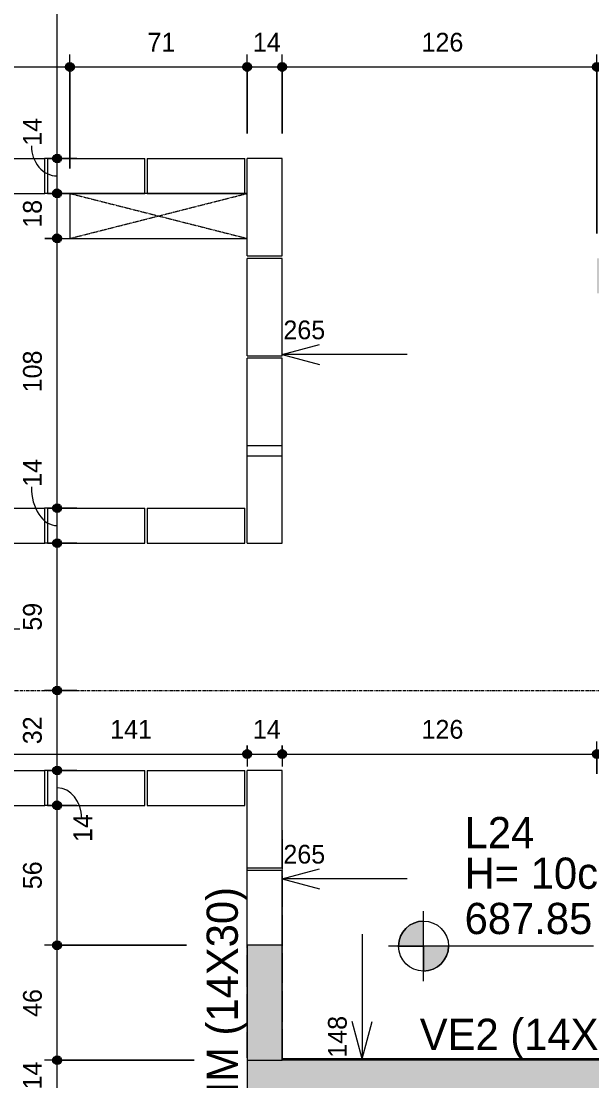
# Model space of a CAD drawing. Header units: centimetres. Extents: x 170 to 15941, y -2277 to 8860.
# Drawn here: x 7135 to 7363.5, y -290 to 134.2 of the extents above; entities that cross this region are included whole.
import ezdxf

# ---------------------------------------------------------------- set-up
doc = ezdxf.new("R2010")
doc.units = ezdxf.units.CM
doc.linetypes.add('Linha de eixo', pattern=[2.2225, 1.27, -0.3175, 0.3175, -0.3175])
doc.linetypes.add('Projeção', pattern=[0.396875, 0.238125, -0.15875])
for name, color, linetype, lineweight, true_color in [('A-ANNO-DIMS-1', 1, 'Continuous', 9, 0xff0000), ('A-DETL-GENF-1', 8, 'Continuous', 9, 0x808080), ('A-DETL-GENF-2', 9, 'Continuous', 9, 0xc0c0c0), ('A-DETL-GENF-3', 251, 'Continuous', 9, 0x515151)]:
    doc.layers.add(name, color=color, linetype=linetype, lineweight=lineweight, true_color=true_color)
for name, color, linetype, lineweight in [('A-ANNO-DIMS-50', 7, 'Continuous', 9), ('A-DETL-THIN', 7, 'Continuous', 9), ('A-FLOR-OVHD', 7, 'Projeção', 9), ('G-ANNO-TEXT', 7, 'Continuous', 9), ('S-BEAM', 7, 'Continuous', 9), ('S-BEAM-1', 7, 'Continuous', 13), ('S-GRID-1', 7, 'Linha de eixo', 9)]:
    doc.layers.add(name, color=color, linetype=linetype, lineweight=lineweight)
doc.styles.add('Bahnschrift_2', font='', dxfattribs={"height": 12.5})
doc.styles.add('Bahnschrift_7', font='', dxfattribs={"height": 7.5})
doc.styles.get('Bahnschrift_2').set_extended_font_data('Bahnschrift')
doc.styles.get('Bahnschrift_7').set_extended_font_data('Bahnschrift')
doc.dimstyles.new('COTA_ACUMULADA_1', dxfattribs={"dimscale": 30.48, "dimtxt": 8.33133, "dimasz": 0.049213, "dimexe": 0, "dimexo": 0.0625, "dimgap": 0.131234, "dimtad": 0, "dimjust": 2, "dimdec": 0, "dimzin": 0, "dimdsep": 46, "dimtxsty": 'Bahnschrift_7', "dimblk1": 'NONE', "dimblk2": 'OPEN30', "dimsah": 1, "dimcen": 0.09, "dimse1": 1, "dimsd1": 1, "dimazin": 0, "dimtfac": 1, "dimtdec": 4, "dimtix": 1, "dimtmove": 2, "dimatfit": 3, "dimfxl": 0, "dimfxlon": 1, "dimtvp": 1, "dimtolj": 1, "dimtzin": 0, "dimarcsym": 2})
doc.dimstyles.new('COTA_LINEAR', dxfattribs={"dimscale": 30.48, "dimtxt": 8.33133, "dimasz": 0.393701, "dimexe": 0.164042, "dimexo": 0.328084, "dimgap": 0.131234, "dimtad": 1, "dimdec": 0, "dimzin": 0, "dimdsep": 46, "dimtxsty": 'Bahnschrift_7', "dimblk1": 'DOTSMALL', "dimblk2": 'DOTSMALL', "dimsah": 1, "dimcen": 0.09, "dimdle": 0.164042, "dimazin": 0, "dimtfac": 1, "dimtdec": 4, "dimtix": 1, "dimtmove": 0, "dimatfit": 3, "dimfxl": 1, "dimtvp": 1, "dimtolj": 1, "dimtzin": 0, "dimarcsym": 2})
doc.dimstyles.new('COTA_LINEAR_1', dxfattribs={"dimscale": 30.48, "dimtxt": 8.33133, "dimasz": 0.393701, "dimexe": 0.164042, "dimexo": 0.328084, "dimgap": 0.131234, "dimtad": 1, "dimdec": 0, "dimzin": 0, "dimdsep": 46, "dimtxsty": 'Bahnschrift_7', "dimblk1": 'DOTSMALL', "dimblk2": 'DOTSMALL', "dimsah": 1, "dimcen": 0.09, "dimdle": 0.164042, "dimazin": 0, "dimtfac": 1, "dimtdec": 4, "dimtix": 1, "dimtmove": 1, "dimatfit": 3, "dimfxl": 1, "dimtvp": 1, "dimtolj": 1, "dimtzin": 0, "dimarcsym": 2})
doc.dimstyles.new('COTA_LINEAR_2', dxfattribs={"dimscale": 30.48, "dimtxt": 8.33133, "dimasz": 0.393701, "dimexe": 0.164042, "dimexo": 0.328084, "dimgap": 0.131234, "dimtad": 1, "dimdec": 0, "dimzin": 0, "dimdsep": 46, "dimtxsty": 'Bahnschrift_7', "dimblk1": 'DOTSMALL', "dimblk2": 'DOTSMALL', "dimsah": 1, "dimcen": 0.09, "dimdle": 0.164042, "dimazin": 0, "dimtfac": 1, "dimtdec": 4, "dimtix": 1, "dimtmove": 2, "dimatfit": 3, "dimfxl": 1, "dimtvp": 1, "dimtolj": 1, "dimtzin": 0, "dimarcsym": 2})

# ---------------------------------------------------------------- blocks, each defined once
blk = doc.blocks.new('LEONE - BLOCO CANALETA 14X39X2 - LEONE - BLOCO CANALETA 14X39X19-2679375-FORMA DA COBERTURA')
at = {"layer": 'S-BEAM-1'}
for p, q in [((-19.5, 7), (19.5, 7)), ((-19.5, 7), (-19.5, -7)), ((19.5, -7), (19.5, 7)), ((-19.5, -7), (19.5, -7))]:
    blk.add_line(p, q, dxfattribs=at)
blk = doc.blocks.new('LEONE - BLOCO CANALETA 14X39X2 - LEONE - BLOCO CANALETA 14X39X19-V9-FORMA DA COBERTURA')
at = {"layer": 'S-BEAM-1'}
for p, q in [((-10.5, 7), (19.5, 7)), ((19.5, -7), (19.5, 7)), ((-10.5, -7), (19.5, -7))]:
    blk.add_line(p, q, dxfattribs=at)
blk = doc.blocks.new('DIMBLOCK124-FORMA DA COBERTURA')
at = {"layer": 'A-ANNO-DIMS-50', "lineweight": 35, "true_color": 0xff0000}
h = blk.add_hatch(color=1, dxfattribs=at)
edge = h.paths.add_edge_path()
edge.add_arc((6984.52, 115.9), 1.5, 0, 360)
h = blk.add_hatch(color=1, dxfattribs=at)
edge = h.paths.add_edge_path()
edge.add_arc((7154.52, 115.9), 1.5, 0, 360)
at = {"layer": 'A-ANNO-DIMS-50', "color": 1, "true_color": 0xff0000}
for p, q in [((6984.52, 89.24), (6984.52, 120.9)), ((7154.52, 75.24), (7154.52, 120.9)), ((6984.52, 115.9), (7154.52, 115.9)), ((6984.52, 115.9), (6984.52, 89.24)), ((7154.52, 115.9), (7154.52, 75.24))]:
    blk.add_line(p, q, dxfattribs=at)
at = {"layer": 'A-ANNO-DIMS-50', "color": 1, "lineweight": 35, "true_color": 0xff0000}
for centre in [(6984.52, 115.9), (7154.52, 115.9)]:
    blk.add_circle(centre, 1.5, dxfattribs=at)
at = {"layer": 'A-ANNO-DIMS-50', "color": 0, "insert": (7103.47, 129.54), "char_height": 7.5, "width": 17.5715, "attachment_point": 1, "line_spacing_factor": 1.009858, "style": 'Bahnschrift_7'}
blk.add_mtext('170', dxfattribs=at)
blk = doc.blocks.new('_DotSmall')
at = {"color": 0, "linetype": 'ByBlock', "const_width": 0.5}
blk.add_lwpolyline([(-0.0625, 0, 1), (0.0625, 0, 1)], format="xyb", close=True, dxfattribs=at)
blk = doc.blocks.new('DIMBLOCK125-FORMA DA COBERTURA')
at = {"layer": 'A-ANNO-DIMS-50', "lineweight": 35, "true_color": 0xff0000}
h = blk.add_hatch(color=1, dxfattribs=at)
edge = h.paths.add_edge_path()
edge.add_arc((7154.52, 115.9), 1.5, 0, 360)
h = blk.add_hatch(color=1, dxfattribs=at)
edge = h.paths.add_edge_path()
edge.add_arc((7225.52, 115.9), 1.5, 0, 360)
at = {"layer": 'A-ANNO-DIMS-50', "color": 1, "true_color": 0xff0000}
for p, q in [((7154.52, 75.24), (7154.52, 120.9)), ((7225.52, 89.24), (7225.52, 120.9)), ((7154.52, 115.9), (7225.52, 115.9)), ((7154.52, 115.9), (7154.52, 75.24)), ((7225.52, 115.9), (7225.52, 89.24))]:
    blk.add_line(p, q, dxfattribs=at)
at = {"layer": 'A-ANNO-DIMS-50', "color": 1, "lineweight": 35, "true_color": 0xff0000}
for centre in [(7154.52, 115.9), (7225.52, 115.9)]:
    blk.add_circle(centre, 1.5, dxfattribs=at)
at = {"layer": 'A-ANNO-DIMS-50', "color": 0, "insert": (7185.6, 129.54), "char_height": 7.5, "width": 10.6035, "attachment_point": 1, "line_spacing_factor": 1.009858, "style": 'Bahnschrift_7'}
blk.add_mtext('71', dxfattribs=at)
blk = doc.blocks.new('DIMBLOCK126-FORMA DA COBERTURA')
at = {"layer": 'A-ANNO-DIMS-50', "lineweight": 35, "true_color": 0xff0000}
h = blk.add_hatch(color=1, dxfattribs=at)
edge = h.paths.add_edge_path()
edge.add_arc((7225.52, 115.9), 1.5, 0, 360)
h = blk.add_hatch(color=1, dxfattribs=at)
edge = h.paths.add_edge_path()
edge.add_arc((7239.52, 115.9), 1.5, 0, 360)
at = {"layer": 'A-ANNO-DIMS-50', "color": 1, "true_color": 0xff0000}
for p, q in [((7225.52, 89.24), (7225.52, 120.9)), ((7239.52, 89.24), (7239.52, 120.9)), ((7225.52, 115.9), (7239.52, 115.9)), ((7225.52, 115.9), (7225.52, 89.24)), ((7239.52, 115.9), (7239.52, 89.24))]:
    blk.add_line(p, q, dxfattribs=at)
at = {"layer": 'A-ANNO-DIMS-50', "color": 1, "lineweight": 35, "true_color": 0xff0000}
for centre in [(7225.52, 115.9), (7239.52, 115.9)]:
    blk.add_circle(centre, 1.5, dxfattribs=at)
at = {"layer": 'A-ANNO-DIMS-50', "color": 0, "insert": (7227.79, 129.54), "char_height": 7.5, "width": 11.3609, "attachment_point": 1, "line_spacing_factor": 1.009858, "style": 'Bahnschrift_7'}
blk.add_mtext('14', dxfattribs=at)
blk = doc.blocks.new('DIMBLOCK127-FORMA DA COBERTURA')
at = {"layer": 'A-ANNO-DIMS-50', "lineweight": 35, "true_color": 0xff0000}
h = blk.add_hatch(color=1, dxfattribs=at)
edge = h.paths.add_edge_path()
edge.add_arc((7239.52, 115.9), 1.5, 0, 360)
h = blk.add_hatch(color=1, dxfattribs=at)
edge = h.paths.add_edge_path()
edge.add_arc((7365.52, 115.9), 1.5, 0, 360)
at = {"layer": 'A-ANNO-DIMS-50', "color": 1, "true_color": 0xff0000}
for p, q in [((7239.52, 89.24), (7239.52, 120.9)), ((7365.52, 49.24), (7365.52, 120.9)), ((7239.52, 115.9), (7365.52, 115.9)), ((7239.52, 115.9), (7239.52, 89.24)), ((7365.52, 115.9), (7365.52, 49.24))]:
    blk.add_line(p, q, dxfattribs=at)
at = {"layer": 'A-ANNO-DIMS-50', "color": 1, "lineweight": 35, "true_color": 0xff0000}
for centre in [(7239.52, 115.9), (7365.52, 115.9)]:
    blk.add_circle(centre, 1.5, dxfattribs=at)
at = {"layer": 'A-ANNO-DIMS-50', "color": 0, "insert": (7295.33, 129.54), "char_height": 7.5, "width": 17.2686, "attachment_point": 1, "line_spacing_factor": 1.009858, "style": 'Bahnschrift_7'}
blk.add_mtext('126', dxfattribs=at)
blk = doc.blocks.new('DIMBLOCK147-FORMA DA COBERTURA')
at = {"layer": 'A-ANNO-DIMS-50', "lineweight": 35, "true_color": 0xff0000}
h = blk.add_hatch(color=1, dxfattribs=at)
edge = h.paths.add_edge_path()
edge.add_arc((7084.52, -159.19), 1.5, 0, 360)
h = blk.add_hatch(color=1, dxfattribs=at)
edge = h.paths.add_edge_path()
edge.add_arc((7225.52, -159.19), 1.5, 0, 360)
at = {"layer": 'A-ANNO-DIMS-50', "color": 1, "true_color": 0xff0000}
for p, q in [((7084.52, -167.07), (7084.52, -154.19)), ((7225.52, -155.76), (7225.52, -164.19)), ((7225.52, -159.19), (7225.52, -155.76)), ((7084.52, -159.19), (7225.52, -159.19)), ((7084.52, -159.19), (7084.52, -167.07))]:
    blk.add_line(p, q, dxfattribs=at)
at = {"layer": 'A-ANNO-DIMS-50', "color": 1, "lineweight": 35, "true_color": 0xff0000}
for centre in [(7084.52, -159.19), (7225.52, -159.19)]:
    blk.add_circle(centre, 1.5, dxfattribs=at)
at = {"layer": 'A-ANNO-DIMS-50', "color": 0, "insert": (7170.66, -145.54), "char_height": 7.5, "width": 15.6023, "attachment_point": 1, "line_spacing_factor": 1.009858, "style": 'Bahnschrift_7'}
blk.add_mtext('141', dxfattribs=at)
blk = doc.blocks.new('DIMBLOCK148-FORMA DA COBERTURA')
at = {"layer": 'A-ANNO-DIMS-50', "lineweight": 35, "true_color": 0xff0000}
h = blk.add_hatch(color=1, dxfattribs=at)
edge = h.paths.add_edge_path()
edge.add_arc((7225.52, -159.19), 1.5, 0, 360)
h = blk.add_hatch(color=1, dxfattribs=at)
edge = h.paths.add_edge_path()
edge.add_arc((7239.52, -159.19), 1.5, 0, 360)
at = {"layer": 'A-ANNO-DIMS-50', "color": 1, "true_color": 0xff0000}
for p, q in [((7225.52, -155.76), (7225.52, -164.19)), ((7225.52, -159.19), (7225.52, -155.76)), ((7239.52, -155.76), (7239.52, -164.19)), ((7239.52, -159.19), (7239.52, -155.76)), ((7225.52, -159.19), (7239.52, -159.19))]:
    blk.add_line(p, q, dxfattribs=at)
at = {"layer": 'A-ANNO-DIMS-50', "color": 1, "lineweight": 35, "true_color": 0xff0000}
for centre in [(7225.52, -159.19), (7239.52, -159.19)]:
    blk.add_circle(centre, 1.5, dxfattribs=at)
at = {"layer": 'A-ANNO-DIMS-50', "color": 0, "insert": (7227.79, -145.54), "char_height": 7.5, "width": 11.3609, "attachment_point": 1, "line_spacing_factor": 1.009858, "style": 'Bahnschrift_7'}
blk.add_mtext('14', dxfattribs=at)
blk = doc.blocks.new('DIMBLOCK149-FORMA DA COBERTURA')
at = {"layer": 'A-ANNO-DIMS-50', "lineweight": 35, "true_color": 0xff0000}
h = blk.add_hatch(color=1, dxfattribs=at)
edge = h.paths.add_edge_path()
edge.add_arc((7239.52, -159.19), 1.5, 0, 360)
h = blk.add_hatch(color=1, dxfattribs=at)
edge = h.paths.add_edge_path()
edge.add_arc((7365.52, -159.19), 1.5, 0, 360)
at = {"layer": 'A-ANNO-DIMS-50', "color": 1, "true_color": 0xff0000}
for p, q in [((7239.52, -155.76), (7239.52, -164.19)), ((7239.52, -159.19), (7239.52, -155.76)), ((7365.52, -167.07), (7365.52, -154.19)), ((7239.52, -159.19), (7365.52, -159.19)), ((7365.52, -159.19), (7365.52, -167.07))]:
    blk.add_line(p, q, dxfattribs=at)
at = {"layer": 'A-ANNO-DIMS-50', "color": 1, "lineweight": 35, "true_color": 0xff0000}
for centre in [(7239.52, -159.19), (7365.52, -159.19)]:
    blk.add_circle(centre, 1.5, dxfattribs=at)
at = {"layer": 'A-ANNO-DIMS-50', "color": 0, "insert": (7295.33, -145.54), "char_height": 7.5, "width": 17.2686, "attachment_point": 1, "line_spacing_factor": 1.009858, "style": 'Bahnschrift_7'}
blk.add_mtext('126', dxfattribs=at)
blk = doc.blocks.new('DIMBLOCK220-FORMA DA COBERTURA')
at = {"layer": 'A-ANNO-DIMS-50', "lineweight": 35, "true_color": 0xff0000}
h = blk.add_hatch(color=1, dxfattribs=at)
edge = h.paths.add_edge_path()
edge.add_arc((7149.4, -281.76), 1.5, 0, 360)
h = blk.add_hatch(color=1, dxfattribs=at)
edge = h.paths.add_edge_path()
edge.add_arc((7149.4, -295.76), 1.5, 0, 360)
at = {"layer": 'A-ANNO-DIMS-50', "color": 1, "true_color": 0xff0000}
for p, q in [((7204.27, -281.76), (7144.4, -281.76)), ((7149.4, -295.76), (7149.4, -281.76)), ((7149.4, -281.76), (7204.27, -281.76)), ((7204.27, -295.76), (7144.4, -295.76)), ((7149.4, -295.76), (7204.27, -295.76))]:
    blk.add_line(p, q, dxfattribs=at)
at = {"layer": 'A-ANNO-DIMS-50', "color": 1, "lineweight": 35, "true_color": 0xff0000}
for centre in [(7149.4, -281.76), (7149.4, -295.76)]:
    blk.add_circle(centre, 1.5, dxfattribs=at)
at = {"layer": 'A-ANNO-DIMS-50', "color": 0, "insert": (7135.75, -293.49), "char_height": 7.5, "width": 11.3609, "attachment_point": 1, "rotation": 90, "line_spacing_factor": 1.009858, "style": 'Bahnschrift_7'}
blk.add_mtext('14', dxfattribs=at)
blk = doc.blocks.new('DIMBLOCK221-FORMA DA COBERTURA')
at = {"layer": 'A-ANNO-DIMS-50', "lineweight": 35, "true_color": 0xff0000}
h = blk.add_hatch(color=1, dxfattribs=at)
edge = h.paths.add_edge_path()
edge.add_arc((7149.4, -235.76), 1.5, 0, 360)
h = blk.add_hatch(color=1, dxfattribs=at)
edge = h.paths.add_edge_path()
edge.add_arc((7149.4, -281.76), 1.5, 0, 360)
at = {"layer": 'A-ANNO-DIMS-50', "color": 1, "true_color": 0xff0000}
for p, q in [((7201.17, -235.76), (7144.4, -235.76)), ((7149.4, -281.76), (7149.4, -235.76)), ((7149.4, -235.76), (7201.17, -235.76)), ((7204.27, -281.76), (7144.4, -281.76)), ((7149.4, -281.76), (7204.27, -281.76))]:
    blk.add_line(p, q, dxfattribs=at)
at = {"layer": 'A-ANNO-DIMS-50', "color": 1, "lineweight": 35, "true_color": 0xff0000}
for centre in [(7149.4, -235.76), (7149.4, -281.76)]:
    blk.add_circle(centre, 1.5, dxfattribs=at)
at = {"layer": 'A-ANNO-DIMS-50', "color": 0, "insert": (7135.75, -264.44), "char_height": 7.5, "width": 13.6331, "attachment_point": 1, "rotation": 90, "line_spacing_factor": 1.009858, "style": 'Bahnschrift_7'}
blk.add_mtext('46', dxfattribs=at)
blk = doc.blocks.new('DIMBLOCK222-FORMA DA COBERTURA')
at = {"layer": 'A-ANNO-DIMS-50', "lineweight": 35, "true_color": 0xff0000}
h = blk.add_hatch(color=1, dxfattribs=at)
edge = h.paths.add_edge_path()
edge.add_arc((7149.4, -179.76), 1.5, 0, 360)
h = blk.add_hatch(color=1, dxfattribs=at)
edge = h.paths.add_edge_path()
edge.add_arc((7149.4, -235.76), 1.5, 0, 360)
at = {"layer": 'A-ANNO-DIMS-50', "color": 1, "true_color": 0xff0000}
for p, q in [((7157.28, -179.76), (7144.4, -179.76)), ((7149.4, -235.76), (7149.4, -179.76)), ((7149.4, -179.76), (7157.28, -179.76)), ((7201.17, -235.76), (7144.4, -235.76)), ((7149.4, -235.76), (7201.17, -235.76))]:
    blk.add_line(p, q, dxfattribs=at)
at = {"layer": 'A-ANNO-DIMS-50', "color": 1, "lineweight": 35, "true_color": 0xff0000}
for centre in [(7149.4, -179.76), (7149.4, -235.76)]:
    blk.add_circle(centre, 1.5, dxfattribs=at)
at = {"layer": 'A-ANNO-DIMS-50', "color": 0, "insert": (7135.75, -213.31), "char_height": 7.5, "width": 13.3301, "attachment_point": 1, "rotation": 90, "line_spacing_factor": 1.009858, "style": 'Bahnschrift_7'}
blk.add_mtext('56', dxfattribs=at)
blk = doc.blocks.new('DIMBLOCK223-FORMA DA COBERTURA')
at = {"layer": 'A-ANNO-DIMS-50', "lineweight": 35, "true_color": 0xff0000}
h = blk.add_hatch(color=1, dxfattribs=at)
edge = h.paths.add_edge_path()
edge.add_arc((7149.4, -165.76), 1.5, 0, 360)
h = blk.add_hatch(color=1, dxfattribs=at)
edge = h.paths.add_edge_path()
edge.add_arc((7149.4, -179.76), 1.5, 0, 360)
at = {"layer": 'A-ANNO-DIMS-50', "color": 1, "true_color": 0xff0000}
for p, q in [((7157.28, -165.76), (7144.4, -165.76)), ((7149.4, -179.76), (7149.4, -165.76)), ((7149.4, -165.76), (7157.28, -165.76)), ((7157.28, -179.76), (7144.4, -179.76)), ((7149.4, -179.76), (7157.28, -179.76))]:
    blk.add_line(p, q, dxfattribs=at)
at = {"layer": 'A-ANNO-DIMS-50', "color": 1, "lineweight": 35, "true_color": 0xff0000}
for centre in [(7149.4, -165.76), (7149.4, -179.76)]:
    blk.add_circle(centre, 1.5, dxfattribs=at)
at = {"layer": 'A-ANNO-DIMS-50', "color": 1, "true_color": 0xff0000}
blk.add_ellipse((7149.4, -184.93), major_axis=(0, 12.17), ratio=0.812373, start_param=4.712389, end_param=6.283185, dxfattribs=at)
at = {"layer": 'A-ANNO-DIMS-50', "color": 0, "insert": (7155.95, -194.39), "char_height": 7.5, "width": 11.3609, "attachment_point": 1, "rotation": 90, "line_spacing_factor": 1.009858, "style": 'Bahnschrift_7'}
blk.add_mtext('14', dxfattribs=at)
blk = doc.blocks.new('DIMBLOCK224-FORMA DA COBERTURA')
at = {"layer": 'A-ANNO-DIMS-50', "lineweight": 35, "true_color": 0xff0000}
h = blk.add_hatch(color=1, dxfattribs=at)
edge = h.paths.add_edge_path()
edge.add_arc((7149.4, -133.76), 1.5, 0, 360)
h = blk.add_hatch(color=1, dxfattribs=at)
edge = h.paths.add_edge_path()
edge.add_arc((7149.4, -165.76), 1.5, 0, 360)
at = {"layer": 'A-ANNO-DIMS-50', "color": 1, "true_color": 0xff0000}
for p, q in [((7157.28, -133.76), (7144.4, -133.76)), ((7149.4, -165.76), (7149.4, -133.76)), ((7149.4, -133.76), (7157.28, -133.76)), ((7157.28, -165.76), (7144.4, -165.76)), ((7149.4, -165.76), (7157.28, -165.76))]:
    blk.add_line(p, q, dxfattribs=at)
at = {"layer": 'A-ANNO-DIMS-50', "color": 1, "lineweight": 35, "true_color": 0xff0000}
for centre in [(7149.4, -133.76), (7149.4, -165.76)]:
    blk.add_circle(centre, 1.5, dxfattribs=at)
at = {"layer": 'A-ANNO-DIMS-50', "color": 0, "insert": (7135.75, -155.25), "char_height": 7.5, "width": 13.1787, "attachment_point": 1, "rotation": 90, "line_spacing_factor": 1.009858, "style": 'Bahnschrift_7'}
blk.add_mtext('32', dxfattribs=at)
blk = doc.blocks.new('DIMBLOCK225-FORMA DA COBERTURA')
at = {"layer": 'A-ANNO-DIMS-50', "lineweight": 35, "true_color": 0xff0000}
h = blk.add_hatch(color=1, dxfattribs=at)
edge = h.paths.add_edge_path()
edge.add_arc((7149.4, -74.76), 1.5, 0, 360)
h = blk.add_hatch(color=1, dxfattribs=at)
edge = h.paths.add_edge_path()
edge.add_arc((7149.4, -133.76), 1.5, 0, 360)
at = {"layer": 'A-ANNO-DIMS-50', "color": 1, "true_color": 0xff0000}
for p, q in [((7157.28, -74.76), (7144.4, -74.76)), ((7149.4, -133.76), (7149.4, -74.76)), ((7149.4, -74.76), (7157.28, -74.76)), ((7157.28, -133.76), (7144.4, -133.76)), ((7149.4, -133.76), (7157.28, -133.76))]:
    blk.add_line(p, q, dxfattribs=at)
at = {"layer": 'A-ANNO-DIMS-50', "color": 1, "lineweight": 35, "true_color": 0xff0000}
for centre in [(7149.4, -74.76), (7149.4, -133.76)]:
    blk.add_circle(centre, 1.5, dxfattribs=at)
at = {"layer": 'A-ANNO-DIMS-50', "color": 0, "insert": (7135.75, -109.81), "char_height": 7.5, "width": 13.3301, "attachment_point": 1, "rotation": 90, "line_spacing_factor": 1.009858, "style": 'Bahnschrift_7'}
blk.add_mtext('59', dxfattribs=at)
blk = doc.blocks.new('DIMBLOCK226-FORMA DA COBERTURA')
at = {"layer": 'A-ANNO-DIMS-50', "lineweight": 35, "true_color": 0xff0000}
h = blk.add_hatch(color=1, dxfattribs=at)
edge = h.paths.add_edge_path()
edge.add_arc((7149.4, -60.76), 1.5, 0, 360)
h = blk.add_hatch(color=1, dxfattribs=at)
edge = h.paths.add_edge_path()
edge.add_arc((7149.4, -74.76), 1.5, 0, 360)
at = {"layer": 'A-ANNO-DIMS-50', "color": 1, "true_color": 0xff0000}
for p, q in [((7157.28, -60.76), (7144.4, -60.76)), ((7149.4, -74.76), (7149.4, -60.76)), ((7149.4, -60.76), (7157.28, -60.76)), ((7157.28, -74.76), (7144.4, -74.76)), ((7149.4, -74.76), (7157.28, -74.76))]:
    blk.add_line(p, q, dxfattribs=at)
at = {"layer": 'A-ANNO-DIMS-50', "color": 1, "lineweight": 35, "true_color": 0xff0000}
for centre in [(7149.4, -60.76), (7149.4, -74.76)]:
    blk.add_circle(centre, 1.5, dxfattribs=at)
at = {"layer": 'A-ANNO-DIMS-50', "color": 1, "true_color": 0xff0000}
blk.add_ellipse((7149.4, -52.22), major_axis=(0, 15.54), ratio=0.663545, start_param=1.570796, end_param=3.141593, dxfattribs=at)
at = {"layer": 'A-ANNO-DIMS-50', "color": 0, "insert": (7135.75, -52.22), "char_height": 7.5, "width": 11.3609, "attachment_point": 1, "rotation": 90, "line_spacing_factor": 1.009858, "style": 'Bahnschrift_7'}
blk.add_mtext('14', dxfattribs=at)
blk = doc.blocks.new('DIMBLOCK227-FORMA DA COBERTURA')
at = {"layer": 'A-ANNO-DIMS-50', "lineweight": 35, "true_color": 0xff0000}
h = blk.add_hatch(color=1, dxfattribs=at)
edge = h.paths.add_edge_path()
edge.add_arc((7149.4, 47.24), 1.5, 0, 360)
h = blk.add_hatch(color=1, dxfattribs=at)
edge = h.paths.add_edge_path()
edge.add_arc((7149.4, -60.76), 1.5, 0, 360)
at = {"layer": 'A-ANNO-DIMS-50', "color": 1, "true_color": 0xff0000}
for p, q in [((7144.52, 47.24), (7154.4, 47.24)), ((7149.4, 47.24), (7144.52, 47.24)), ((7149.4, -60.76), (7149.4, 47.24)), ((7157.28, -60.76), (7144.4, -60.76)), ((7149.4, -60.76), (7157.28, -60.76))]:
    blk.add_line(p, q, dxfattribs=at)
at = {"layer": 'A-ANNO-DIMS-50', "color": 1, "lineweight": 35, "true_color": 0xff0000}
for centre in [(7149.4, 47.24), (7149.4, -60.76)]:
    blk.add_circle(centre, 1.5, dxfattribs=at)
at = {"layer": 'A-ANNO-DIMS-50', "color": 0, "insert": (7135.75, -14.39), "char_height": 7.5, "width": 18.3289, "attachment_point": 1, "rotation": 90, "line_spacing_factor": 1.009858, "style": 'Bahnschrift_7'}
blk.add_mtext('108', dxfattribs=at)
blk = doc.blocks.new('DIMBLOCK228-FORMA DA COBERTURA')
at = {"layer": 'A-ANNO-DIMS-50', "lineweight": 35, "true_color": 0xff0000}
h = blk.add_hatch(color=1, dxfattribs=at)
edge = h.paths.add_edge_path()
edge.add_arc((7149.4, 65.24), 1.5, 0, 360)
h = blk.add_hatch(color=1, dxfattribs=at)
edge = h.paths.add_edge_path()
edge.add_arc((7149.4, 47.24), 1.5, 0, 360)
at = {"layer": 'A-ANNO-DIMS-50', "color": 1, "true_color": 0xff0000}
for p, q in [((7157.28, 65.24), (7144.4, 65.24)), ((7149.4, 47.24), (7149.4, 65.24)), ((7149.4, 65.24), (7157.28, 65.24)), ((7144.52, 47.24), (7154.4, 47.24)), ((7149.4, 47.24), (7144.52, 47.24))]:
    blk.add_line(p, q, dxfattribs=at)
at = {"layer": 'A-ANNO-DIMS-50', "color": 1, "lineweight": 35, "true_color": 0xff0000}
for centre in [(7149.4, 65.24), (7149.4, 47.24)]:
    blk.add_circle(centre, 1.5, dxfattribs=at)
at = {"layer": 'A-ANNO-DIMS-50', "color": 0, "insert": (7135.75, 51.51), "char_height": 7.5, "width": 11.3609, "attachment_point": 1, "rotation": 90, "line_spacing_factor": 1.009858, "style": 'Bahnschrift_7'}
blk.add_mtext('18', dxfattribs=at)
blk = doc.blocks.new('DIMBLOCK229-FORMA DA COBERTURA')
at = {"layer": 'A-ANNO-DIMS-50', "lineweight": 35, "true_color": 0xff0000}
h = blk.add_hatch(color=1, dxfattribs=at)
edge = h.paths.add_edge_path()
edge.add_arc((7149.4, 79.24), 1.5, 0, 360)
h = blk.add_hatch(color=1, dxfattribs=at)
edge = h.paths.add_edge_path()
edge.add_arc((7149.4, 65.24), 1.5, 0, 360)
at = {"layer": 'A-ANNO-DIMS-50', "color": 1, "true_color": 0xff0000}
for p, q in [((7157.28, 79.24), (7144.4, 79.24)), ((7149.4, 65.24), (7149.4, 79.24)), ((7149.4, 79.24), (7157.28, 79.24)), ((7157.28, 65.24), (7144.4, 65.24)), ((7149.4, 65.24), (7157.28, 65.24))]:
    blk.add_line(p, q, dxfattribs=at)
at = {"layer": 'A-ANNO-DIMS-50', "color": 1, "lineweight": 35, "true_color": 0xff0000}
for centre in [(7149.4, 79.24), (7149.4, 65.24)]:
    blk.add_circle(centre, 1.5, dxfattribs=at)
at = {"layer": 'A-ANNO-DIMS-50', "color": 1, "true_color": 0xff0000}
blk.add_ellipse((7149.4, 84.33), major_axis=(0, 12.09), ratio=0.853064, start_param=1.570796, end_param=3.141593, dxfattribs=at)
at = {"layer": 'A-ANNO-DIMS-50', "color": 0, "insert": (7135.75, 84.33), "char_height": 7.5, "width": 11.3609, "attachment_point": 1, "rotation": 90, "line_spacing_factor": 1.009858, "style": 'Bahnschrift_7'}
blk.add_mtext('14', dxfattribs=at)
blk = doc.blocks.new('DIMBLOCK230-FORMA DA COBERTURA')
at = {"layer": 'A-ANNO-DIMS-50', "lineweight": 35, "true_color": 0xff0000}
h = blk.add_hatch(color=1, dxfattribs=at)
edge = h.paths.add_edge_path()
edge.add_arc((7149.4, 215.24), 1.5, 0, 360)
h = blk.add_hatch(color=1, dxfattribs=at)
edge = h.paths.add_edge_path()
edge.add_arc((7149.4, 79.24), 1.5, 0, 360)
at = {"layer": 'A-ANNO-DIMS-50', "color": 1, "true_color": 0xff0000}
for p, q in [((7157.28, 215.24), (7144.4, 215.24)), ((7149.4, 79.24), (7149.4, 215.24)), ((7149.4, 215.24), (7157.28, 215.24)), ((7157.28, 79.24), (7144.4, 79.24)), ((7149.4, 79.24), (7157.28, 79.24))]:
    blk.add_line(p, q, dxfattribs=at)
at = {"layer": 'A-ANNO-DIMS-50', "color": 1, "lineweight": 35, "true_color": 0xff0000}
for centre in [(7149.4, 215.24), (7149.4, 79.24)]:
    blk.add_circle(centre, 1.5, dxfattribs=at)
at = {"layer": 'A-ANNO-DIMS-50', "color": 0, "insert": (7135.75, 139.99), "char_height": 7.5, "width": 17.4201, "attachment_point": 1, "rotation": 90, "line_spacing_factor": 1.009858, "style": 'Bahnschrift_7'}
blk.add_mtext('136', dxfattribs=at)
blk = doc.blocks.new('DIMBLOCK321-FORMA DA COBERTURA')
at = {"layer": 'A-ANNO-DIMS-50', "color": 1, "true_color": 0xff0000}
for p, q in [((7239.52, 0.73), (7254.52, 4.75)), ((7239.52, 0.73), (7254.52, -3.29)), ((7289.52, 0.73), (7239.52, 0.73)), ((7239.52, 0.73), (7239.52, 0.73)), ((7239.52, 0.73), (7239.52, 0.73))]:
    blk.add_line(p, q, dxfattribs=at)
at = {"layer": 'A-ANNO-DIMS-50', "color": 0, "insert": (7240.02, 14.37), "char_height": 7.5, "width": 19.8437, "attachment_point": 1, "line_spacing_factor": 1.009858, "style": 'Bahnschrift_7'}
blk.add_mtext('265', dxfattribs=at)
blk = doc.blocks.new('_None')
blk = doc.blocks.new('_Open30')
at = {"color": 0, "linetype": 'ByBlock', "lineweight": -2}
for p, q in [((-1, 0.27), (0, 0)), ((0, 0), (-1, -0.27)), ((0, 0), (-1, 0))]:
    blk.add_line(p, q, dxfattribs=at)
blk = doc.blocks.new('DIMBLOCK323-FORMA DA COBERTURA')
at = {"layer": 'A-ANNO-DIMS-50', "color": 1, "true_color": 0xff0000}
for p, q in [((7239.52, -209.19), (7254.52, -205.17)), ((7239.52, -209.19), (7254.52, -213.21)), ((7289.52, -209.19), (7239.52, -209.19)), ((7239.52, -209.19), (7239.52, -209.19)), ((7239.52, -209.19), (7239.52, -209.19))]:
    blk.add_line(p, q, dxfattribs=at)
at = {"layer": 'A-ANNO-DIMS-50', "color": 0, "insert": (7240.02, -195.54), "char_height": 7.5, "width": 19.8437, "attachment_point": 1, "line_spacing_factor": 1.009858, "style": 'Bahnschrift_7'}
blk.add_mtext('265', dxfattribs=at)
blk = doc.blocks.new('DIMBLOCK325-FORMA DA COBERTURA')
at = {"layer": 'A-ANNO-DIMS-50', "color": 1, "true_color": 0xff0000}
for p, q in [((7084.52, -109.19), (7099.52, -105.17)), ((7084.52, -109.19), (7099.52, -113.21)), ((7134.52, -109.19), (7084.52, -109.19)), ((7084.52, -109.19), (7084.52, -109.19)), ((7084.52, -109.19), (7084.52, -109.19))]:
    blk.add_line(p, q, dxfattribs=at)
at = {"layer": 'A-ANNO-DIMS-50', "color": 0, "insert": (7085.02, -95.54), "char_height": 7.5, "width": 20.6011, "attachment_point": 1, "line_spacing_factor": 1.009858, "style": 'Bahnschrift_7'}
blk.add_mtext('420', dxfattribs=at)
blk = doc.blocks.new('DIMBLOCK368-FORMA DA COBERTURA')
at = {"layer": 'A-ANNO-DIMS-50', "color": 1, "true_color": 0xff0000}
for p, q in [((7271.51, -231.26), (7271.51, -281.26)), ((7271.51, -281.26), (7267.5, -266.26)), ((7271.51, -281.26), (7275.53, -266.26)), ((7271.51, -281.26), (7271.51, -281.26)), ((7271.51, -281.26), (7271.51, -281.26))]:
    blk.add_line(p, q, dxfattribs=at)
at = {"layer": 'A-ANNO-DIMS-50', "color": 0, "insert": (7257.87, -280.76), "char_height": 7.5, "width": 18.4804, "attachment_point": 1, "rotation": 90, "line_spacing_factor": 1.009858, "style": 'Bahnschrift_7'}
blk.add_mtext('148', dxfattribs=at)
blk = doc.blocks.new('DIMBLOCK369-FORMA DA COBERTURA')
at = {"layer": 'A-ANNO-DIMS-50', "color": 1, "true_color": 0xff0000}
for p, q in [((7271.51, -510.76), (7271.51, -560.76)), ((7271.51, -560.76), (7267.5, -545.76)), ((7271.51, -560.76), (7275.53, -545.76)), ((7271.51, -560.76), (7271.51, -560.76)), ((7271.51, -560.76), (7271.51, -560.76))]:
    blk.add_line(p, q, dxfattribs=at)
at = {"layer": 'A-ANNO-DIMS-50', "color": 0, "insert": (7257.87, -560.26), "char_height": 7.5, "width": 19.9952, "attachment_point": 1, "rotation": 90, "line_spacing_factor": 1.009858, "style": 'Bahnschrift_7'}
blk.add_mtext('427', dxfattribs=at)

msp = doc.modelspace()

# ---------------------------------------------------------------- hatches: boundary and pattern name
at = {"layer": 'A-DETL-GENF-1'}
h = msp.add_hatch(color=256, dxfattribs=at)
h.paths.add_polyline_path([(7806.91, -509.76), (7999.52, -509.76), (7999.52, -495.76), (7560.52, -495.76), (7560.52, -509.76), (7574.52, -509.76)])
h.paths.add_polyline_path([(6130.52, -509.76), (6984.52, -509.76), (6984.52, -495.76), (6130.52, -495.76)])
h.paths.add_polyline_path([(6970.52, -374.76), (6984.52, -374.76), (6984.52, -360.76), (6130.52, -360.76), (6130.52, -374.76), (6569.52, -374.76)])
h.paths.add_polyline_path([(7806.91, -374.76), (7999.52, -374.76), (7999.52, -360.76), (7560.52, -360.76), (7560.52, -374.76), (7574.52, -374.76)])
h.paths.add_polyline_path([(7574.52, -295.76), (7574.52, -281.76), (7225.52, -281.76), (7225.52, -295.76), (7560.52, -295.76)])
h.paths.add_polyline_path([(7574.52, 25.24), (7574.52, 39.24), (7365.52, 39.24), (7365.52, 25.24), (7370.52, 25.24)])
h.paths.add_polyline_path([(7560.52, 655.24), (7999.52, 655.24), (7999.52, 669.24), (7560.52, 669.24)])
h.paths.add_polyline_path([(6144.52, 655.24), (6994.52, 655.24), (6994.52, 669.24), (6130.52, 669.24), (6130.52, 655.24)])
h.paths.add_polyline_path([(7985.52, 790.24), (7999.52, 790.24), (7999.52, 804.24), (7560.52, 804.24), (7560.52, 790.24), (7806.91, 790.24)])
h.paths.add_polyline_path([(6130.52, 790.24), (6994.52, 790.24), (6994.52, 804.24), (6130.52, 804.24)])
at = {"layer": 'A-DETL-GENF-2'}
h = msp.add_hatch(color=256, dxfattribs=at)
h.paths.add_polyline_path([(7560.52, -520.76), (7574.52, -520.76), (7574.52, -509.76), (7560.52, -509.76)])
h.paths.add_polyline_path([(6984.52, -495.76), (6984.52, -454.76), (6970.52, -454.76), (6970.52, -495.76)])
h.paths.add_polyline_path([(6144.52, -495.76), (6144.52, -454.76), (6130.52, -454.76), (6130.52, -495.76)])
h.paths.add_polyline_path([(7574.52, -495.76), (7574.52, -374.76), (7560.52, -374.76), (7560.52, -495.76)])
h.paths.add_polyline_path([(7999.52, -495.76), (7999.52, -454.76), (7985.52, -454.76), (7985.52, -495.76)])
h.paths.add_polyline_path([(6984.52, -395.76), (6984.52, -374.76), (6970.52, -374.76), (6970.52, -395.76)])
h.paths.add_polyline_path([(6130.52, -395.76), (6144.52, -395.76), (6144.52, -374.76), (6130.52, -374.76)])
h.paths.add_polyline_path([(7985.52, -395.76), (7999.52, -395.76), (7999.52, -374.76), (7985.52, -374.76)])
h.paths.add_polyline_path([(6130.52, -360.76), (6144.52, -360.76), (6144.52, -339.76), (6130.52, -339.76)])
h.paths.add_polyline_path([(6970.52, -360.76), (6984.52, -360.76), (6984.52, -339.76), (6970.52, -339.76)])
h.paths.add_polyline_path([(7999.52, -360.76), (7999.52, -339.73), (7985.52, -339.73), (7985.52, -360.76)])
h.paths.add_polyline_path([(7560.52, -360.76), (7574.52, -360.76), (7574.52, -295.76), (7560.52, -295.76), (7560.52, -357.84)])
h.paths.add_polyline_path([(7225.52, -315.26), (7239.52, -315.26), (7239.52, -295.76), (7225.52, -295.76), (7225.52, -304.87)])
h.paths.add_polyline_path([(7239.52, -281.76), (7239.52, -235.76), (7225.52, -235.76), (7225.52, -281.76)])
h.paths.add_polyline_path([(7560.52, -281.76), (7574.52, -281.76), (7574.52, -254.76), (7560.52, -254.76)])
h.paths.add_polyline_path([(6130.52, 634.24), (6144.52, 634.24), (6144.52, 655.24), (6130.52, 655.24)])
h.paths.add_polyline_path([(6994.52, 634.24), (6994.52, 655.24), (6980.52, 655.24), (6980.52, 634.24)])
h.paths.add_polyline_path([(6980.52, 669.24), (6994.52, 669.24), (6994.52, 690.24), (6980.52, 690.24)])
h.paths.add_polyline_path([(6130.52, 669.24), (6144.52, 669.24), (6144.52, 690.24), (6130.52, 690.24)])
h.paths.add_polyline_path([(6144.52, 749.24), (6144.52, 790.24), (6130.52, 790.24), (6130.52, 749.24)])
h.paths.add_polyline_path([(6994.52, 749.24), (6994.52, 790.24), (6980.52, 790.24), (6980.52, 749.24)])
h.paths.add_polyline_path([(7574.52, 749.24), (7574.52, 790.24), (7560.52, 790.24), (7560.52, 749.24)])
h.paths.add_polyline_path([(7999.52, 749.24), (7999.52, 790.24), (7985.52, 790.24), (7985.52, 749.24)])
at = {"layer": 'A-DETL-GENF-3'}
for points in [[(7287.47, -236.05), (7296.13, -236.05), (7296.13, -226.05), (7293.54, -226.39), (7291.13, -227.39), (7289.06, -228.98), (7287.47, -231.05), (7286.47, -233.46), (7286.13, -236.05)], [(7296.13, -246.05), (7298.72, -245.71), (7301.13, -244.71), (7303.2, -243.12), (7304.79, -241.05), (7305.79, -238.63), (7306.13, -236.05), (7296.13, -236.05)]]:
    msp.add_hatch(color=256, dxfattribs=at).paths.add_polyline_path(points)

# ---------------------------------------------------------------- linework, layer by layer
at = {"layer": 'A-DETL-THIN'}
for p, q in [((7154.52, 65.24), (7154.52, 47.24)), ((7225.52, 65.24), (7154.52, 65.24)), ((7225.52, 47.24), (7225.52, 65.24)), ((7154.52, 47.24), (7225.52, 47.24)), ((7296.13, -250.05), (7296.13, -222.05)), ((7296.13, -236.05), (7296.13, -226.05)), ((7239.52, -235.76), (7225.52, -235.76)), ((7225.52, -235.76), (7225.52, -281.76)), ((7239.52, -281.76), (7239.52, -235.76)), ((7364.13, -236.05), (7282.13, -236.05)), ((7286.13, -236.05), (7296.13, -236.05)), ((7306.13, -236.05), (7296.13, -236.05)), ((7296.13, -236.05), (7296.13, -246.05)), ((7225.52, -281.76), (7225.52, -295.76)), ((7225.52, -281.76), (7239.52, -281.76)), ((7560.52, -281.76), (7239.52, -281.76))]:
    msp.add_line(p, q, dxfattribs=at)
msp.add_circle((7296.13, -236.05), 10, dxfattribs=at)
for start, end in [(90, 180), (270, 360)]:
    msp.add_arc((7296.13, -236.05), 10, start, end, dxfattribs=at)
at = {"layer": 'A-FLOR-OVHD'}
for p, q in [((7154.52, 47.24), (7225.52, 65.24)), ((7154.52, 65.24), (7225.52, 47.24)), ((7225.52, -280.76), (7225.52, -189.76)), ((7239.52, -189.76), (7239.52, -280.76))]:
    msp.add_line(p, q, dxfattribs=at)
at = {"layer": 'S-BEAM'}
msp.add_line((7560.52, -281.26), (7239.52, -281.26), dxfattribs=at)
msp.add_line((7560.52, -281.26), (7239.52, -281.26), dxfattribs=at)
at = {"layer": 'S-GRID-1'}
msp.add_line((5636.63, -133.76), (8470.88, -133.76), dxfattribs=at)

# ---------------------------------------------------------------- block references
at = {"layer": 'S-BEAM'}
for p in [(7125.02, 72.24), (7165.02, 72.24), (7205.02, 72.24), (7125.02, -67.76), (7165.02, -67.76), (7205.02, -67.76), (7125.02, -172.76), (7165.02, -172.76), (7205.02, -172.76)]:
    msp.add_blockref('LEONE - BLOCO CANALETA 14X39X2 - LEONE - BLOCO CANALETA 14X39X19-2679375-FORMA DA COBERTURA', p, dxfattribs=at)
at = {"layer": 'S-BEAM', "rotation": 89.9999999999999}
for name, p in [('LEONE - BLOCO CANALETA 14X39X2 - LEONE - BLOCO CANALETA 14X39X19-2679375-FORMA DA COBERTURA', (7232.52, 59.74)), ('LEONE - BLOCO CANALETA 14X39X2 - LEONE - BLOCO CANALETA 14X39X19-2679375-FORMA DA COBERTURA', (7232.52, 19.74)), ('LEONE - BLOCO CANALETA 14X39X2 - LEONE - BLOCO CANALETA 14X39X19-2679375-FORMA DA COBERTURA', (7232.52, -20.26)), ('LEONE - BLOCO CANALETA 14X39X2 - LEONE - BLOCO CANALETA 14X39X19-2679375-FORMA DA COBERTURA', (7232.52, -55.26)), ('LEONE - BLOCO CANALETA 14X39X2 - LEONE - BLOCO CANALETA 14X39X19-2679375-FORMA DA COBERTURA', (7232.52, -185.26)), ('LEONE - BLOCO CANALETA 14X39X2 - LEONE - BLOCO CANALETA 14X39X19-V9-FORMA DA COBERTURA', (7232.52, -225.26))]:
    msp.add_blockref(name, p, dxfattribs=at)

# ---------------------------------------------------------------- texts
at = {"layer": 'G-ANNO-TEXT', "char_height": 12.5, "attachment_point": 1, "style": 'Bahnschrift_2'}
for s, insert, width in [('L24', (7312.57, -184.39), 34.8734), ('H= 10cm', (7312.57, -200.64), 76.962), ('687.85', (7312.57, -218.77), 62.1308), (' VE2 (14X30)', (7289.98, -265.15), 115.8438)]:
    msp.add_mtext(s, dxfattribs=dict(at, insert=insert, width=width))
at = {"layer": 'G-ANNO-TEXT', "insert": (7209.27, -331.31), "char_height": 12.5, "width": 135.4852, "attachment_point": 1, "rotation": 90, "style": 'Bahnschrift_2'}
msp.add_mtext('COXIM (14X30)', dxfattribs=at)

# ---------------------------------------------------------------- dimensions: what is measured, and where the dimension line sits
at = {"layer": 'A-ANNO-DIMS-1'}
for base, p1, p2, override, picture, middle in [((7149.4, 215.24), (7147.28, 79.24), (7147.28, 215.24), {"dimpost": '<>', "dimfxl": 136}, 'DIMBLOCK230-FORMA DA COBERTURA', (7141.57, 147.24)), ((7149.4, 65.24), (7154.52, 47.24), (7147.28, 65.24), {"dimpost": '<>', "dimfxl": 19.402499}, 'DIMBLOCK228-FORMA DA COBERTURA', (7141.57, 56.24)), ((7149.4, 47.24), (7147.28, -60.76), (7154.52, 47.24), {"dimpost": '<>', "dimfxl": 108.242584}, 'DIMBLOCK227-FORMA DA COBERTURA', (7141.56, -6.76)), ((7149.4, -74.76), (7147.28, -133.76), (7147.28, -74.76), {"dimpost": '<>', "dimfxl": 58.998999}, 'DIMBLOCK225-FORMA DA COBERTURA', (7141.57, -104.26)), ((7149.4, -133.76), (7147.28, -165.76), (7147.28, -133.76), {"dimpost": '<>', "dimfxl": 32.001001}, 'DIMBLOCK224-FORMA DA COBERTURA', (7141.57, -149.76)), ((7149.4, -179.76), (7211.17, -235.76), (7147.28, -179.76), {"dimpost": '<>', "dimfxl": 84.961388}, 'DIMBLOCK222-FORMA DA COBERTURA', (7141.61, -207.76)), ((7149.4, -235.76), (7214.27, -281.76), (7211.17, -235.76), {"dimpost": '<>', "dimfxl": 46.104012}, 'DIMBLOCK221-FORMA DA COBERTURA', (7141.61, -258.76)), ((7149.4, -281.76), (7214.27, -295.76), (7214.27, -281.76), {"dimpost": '<>', "dimfxl": 14}, 'DIMBLOCK220-FORMA DA COBERTURA', (7141.65, -288.76))]:
    dim = msp.add_linear_dim(base=base, p1=p1, p2=p2, angle=90, dimstyle='COTA_LINEAR', override=override, dxfattribs=at)
    dim.commit()
    dim.dimension.update_dxf_attribs({"geometry": picture, "text_midpoint": middle})
for base, p1, p2, dimstyle, override, picture, middle in [((7154.52, 115.9), (6984.52, 79.24), (7154.52, 65.24), 'COTA_LINEAR_2', {"dimpost": '<>', "dimfxl": 170.575496}, 'DIMBLOCK124-FORMA DA COBERTURA', (7112.26, 124.54)), ((7239.52, 0.73), (7504.52, 0.73), (7239.52, 0.73), 'COTA_ACUMULADA_1', {"dimpost": '<>', "dimfxl": 265}, 'DIMBLOCK321-FORMA DA COBERTURA', (7249.94, 9.37)), ((7084.52, -109.19), (7504.52, -109.19), (7084.52, -109.19), 'COTA_ACUMULADA_1', {"dimpost": '<>', "dimfxl": 420}, 'DIMBLOCK325-FORMA DA COBERTURA', (7095.32, -100.54)), ((7225.52, -159.19), (7084.52, -157.07), (7225.52, -165.76), 'COTA_LINEAR_2', {"dimpost": '<>', "dimfxl": 141.267516}, 'DIMBLOCK147-FORMA DA COBERTURA', (7178.47, -150.54)), ((7239.52, -209.19), (7504.52, -209.19), (7239.52, -209.19), 'COTA_ACUMULADA_1', {"dimpost": '<>', "dimfxl": 265}, 'DIMBLOCK323-FORMA DA COBERTURA', (7249.94, -200.54))]:
    dim = msp.add_linear_dim(base=base, p1=p1, p2=p2, dimstyle=dimstyle, override=override, dxfattribs=at)
    dim.commit()
    dim.dimension.update_dxf_attribs({"geometry": picture, "text_midpoint": middle, "dimtype": 160})
for base, p1, p2, override, picture, middle in [((7225.52, 115.9), (7154.52, 65.24), (7225.52, 79.24), {"dimpost": '<>', "dimfxl": 72.36712}, 'DIMBLOCK125-FORMA DA COBERTURA', (7190.02, 123.65)), ((7239.52, 115.9), (7225.52, 79.24), (7239.52, 79.24), {"dimpost": '<>', "dimfxl": 14}, 'DIMBLOCK126-FORMA DA COBERTURA', (7232.52, 123.65)), ((7365.52, 115.9), (7239.52, 79.24), (7365.52, 39.24), {"dimpost": '<>', "dimfxl": 132.196823}, 'DIMBLOCK127-FORMA DA COBERTURA', (7302.52, 123.72)), ((7239.52, -159.19), (7225.52, -165.76), (7239.52, -165.76), {"dimpost": '<>', "dimfxl": 14}, 'DIMBLOCK148-FORMA DA COBERTURA', (7232.52, -151.44)), ((7365.52, -159.19), (7239.52, -165.76), (7365.52, -157.07), {"dimpost": '<>', "dimfxl": 126.299291}, 'DIMBLOCK149-FORMA DA COBERTURA', (7302.52, -151.36))]:
    dim = msp.add_linear_dim(base=base, p1=p1, p2=p2, dimstyle='COTA_LINEAR', override=override, dxfattribs=at)
    dim.commit()
    dim.dimension.update_dxf_attribs({"geometry": picture, "text_midpoint": middle})
for base, p1, p2, dimstyle, override, picture, middle in [((7149.4, 79.24), (7147.28, 65.24), (7147.28, 79.24), 'COTA_LINEAR_1', {"dimpost": '<>', "dimfxl": 14}, 'DIMBLOCK229-FORMA DA COBERTURA', (7140.75, 90.01)), ((7149.4, -60.76), (7147.28, -74.76), (7147.28, -60.76), 'COTA_LINEAR_1', {"dimpost": '<>', "dimfxl": 14}, 'DIMBLOCK226-FORMA DA COBERTURA', (7140.75, -46.54)), ((7271.5147, -281.2564), (7271.5147, -133.7554), (7271.5147, -281.2564), 'COTA_ACUMULADA_1', {"dimpost": '<>', "dimfxl": 147.501001}, 'DIMBLOCK368-FORMA DA COBERTURA', (7262.8687, -271.5162)), ((7271.51, -560.76), (7271.51, -133.76), (7271.51, -560.76), 'COTA_ACUMULADA_1', {"dimpost": '<>', "dimfxl": 427.001001}, 'DIMBLOCK369-FORMA DA COBERTURA', (7262.87, -550.26)), ((7149.4, -165.76), (7147.28, -179.76), (7147.28, -165.76), 'COTA_LINEAR_1', {"dimpost": '<>', "dimfxl": 14}, 'DIMBLOCK223-FORMA DA COBERTURA', (7160.95, -188.71))]:
    dim = msp.add_linear_dim(base=base, p1=p1, p2=p2, angle=90, dimstyle=dimstyle, override=override, dxfattribs=at)
    dim.commit()
    dim.dimension.update_dxf_attribs({"geometry": picture, "text_midpoint": middle, "dimtype": 160, "text_rotation": 90})

doc.saveas('drawing.dxf')
